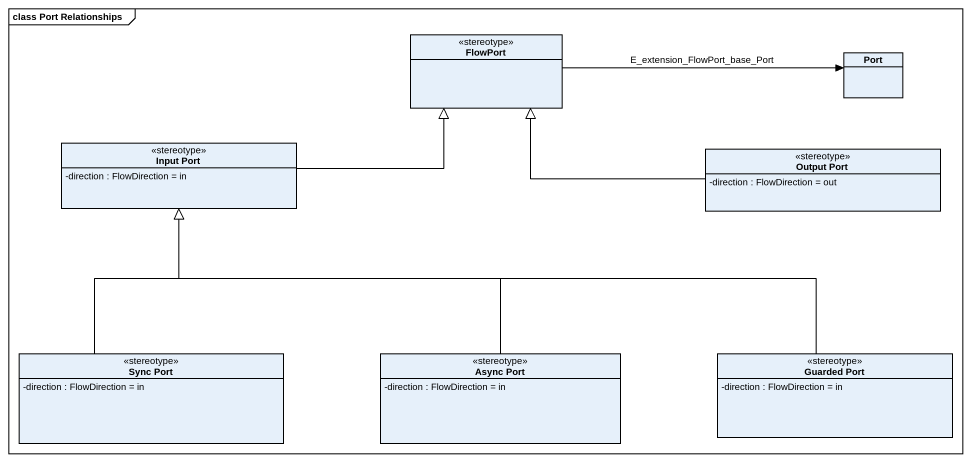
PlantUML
@startuml
mainframe class Port Relationships
hide circle
hide empty members
skinparam classAttributeIconSize 0
class FlowPort <<stereotype>>
class "Port" as Port_
class "Input Port" as Input_Port <<stereotype>> {
  -direction : FlowDirection = in
}
class "Output Port" as Output_Port <<stereotype>> {
  -direction : FlowDirection = out
}
class "Sync Port" as Sync_Port <<stereotype>> {
  -direction : FlowDirection = in
}
class "Async Port" as Async_Port <<stereotype>> {
  -direction : FlowDirection = in
}
class "Guarded Port" as Guarded_Port <<stereotype>> {
  -direction : FlowDirection = in
}
FlowPort -right-> Port_ : E_extension_FlowPort_base_Port
Input_Port -right-|> FlowPort
Output_Port -left-|> FlowPort
Sync_Port -up-|> Input_Port
Async_Port -up-|> Input_Port
Guarded_Port -left-|> Input_Port
@enduml
